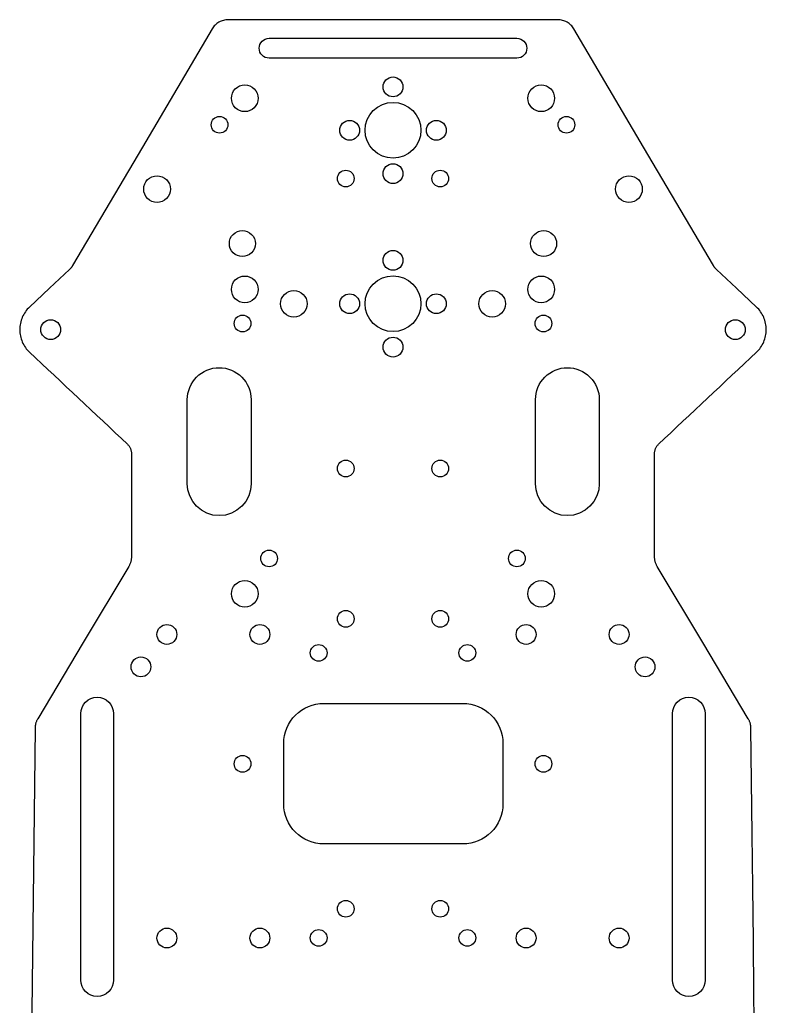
# Model space of a CAD drawing. Header units: millimetres. Extents: x -60 to 60, y -135 to 135.
# Drawn here: x -60.3 to 60.3, y -24.3 to 135 of the extents above; entities that cross this region are included whole.
import ezdxf

# ---------------------------------------------------------------- set-up
doc = ezdxf.new("R2010")
doc.units = ezdxf.units.MM

msp = doc.modelspace()

# ---------------------------------------------------------------- linework, layer by layer
at = {"layer": 'HOLES'}
for points in [[(-20, 128.7689), (-20.3117, 128.8015), (-20.6111, 128.8941), (-20.8881, 129.0408), (-21.1318, 129.2379), (-21.3304, 129.4804), (-21.4774, 129.7572), (-21.5686, 130.0571), (-21.6, 130.3689), (-21.5686, 130.6807), (-21.4774, 130.9806), (-21.3304, 131.2574), (-21.1318, 131.4998), (-20.8881, 131.697), (-20.6111, 131.8437), (-20.3117, 131.9363), (-20, 131.9689), (0, 131.9689), (20, 131.9689), (20.3117, 131.9363), (20.6111, 131.8437), (20.8881, 131.697), (21.1318, 131.4998), (21.3304, 131.2574), (21.4774, 130.9806), (21.5686, 130.6807), (21.6, 130.3689), (21.5686, 130.0571), (21.4774, 129.7572), (21.3304, 129.4804), (21.1318, 129.2379), (20.8881, 129.0408), (20.6111, 128.8941), (20.3117, 128.8015), (20, 128.7689), (0, 128.7689)], [(-26.0849, 122.2926), (-26.0435, 122.712), (-25.9213, 123.1153), (-25.7224, 123.4869), (-25.4552, 123.8129), (-25.1286, 124.0791), (-24.7574, 124.2789), (-24.3545, 124.4022), (-23.9349, 124.4426), (-23.5154, 124.4022), (-23.1125, 124.2789), (-22.7413, 124.0791), (-22.4147, 123.8129), (-22.1475, 123.4869), (-21.9486, 123.1153), (-21.8264, 122.712), (-21.7849, 122.2926), (-21.8264, 121.8732), (-21.9486, 121.4699), (-22.1475, 121.0983), (-22.4147, 120.7723), (-22.7413, 120.5061), (-23.1125, 120.3063), (-23.5154, 120.183), (-23.9349, 120.1426), (-24.3545, 120.183), (-24.7574, 120.3063), (-25.1286, 120.5061), (-25.4552, 120.7723), (-25.7224, 121.0983), (-25.9213, 121.4699), (-26.0435, 121.8732)], [(-1.6, 124.1257), (-1.5691, 124.4378), (-1.4782, 124.738), (-1.3302, 125.0145), (-1.1314, 125.2571), (-0.8883, 125.4552), (-0.6121, 125.6039), (-0.3122, 125.6957), (0, 125.7257), (0.3122, 125.6957), (0.6121, 125.6039), (0.8883, 125.4552), (1.1314, 125.2571), (1.3302, 125.0145), (1.4782, 124.738), (1.5691, 124.4378), (1.6, 124.1257), (1.5691, 123.8136), (1.4782, 123.5135), (1.3302, 123.2369), (1.1314, 122.9944), (0.8883, 122.7962), (0.6121, 122.6476), (0.3122, 122.5558), (0, 122.5257), (-0.3122, 122.5558), (-0.6121, 122.6476), (-0.8883, 122.7962), (-1.1314, 122.9944), (-1.3302, 123.2369), (-1.4782, 123.5135), (-1.5691, 123.8136)], [(21.7849, 122.2926), (21.8264, 122.712), (21.9486, 123.1153), (22.1475, 123.4869), (22.4147, 123.8129), (22.7413, 124.0791), (23.1125, 124.2789), (23.5154, 124.4022), (23.9349, 124.4426), (24.3545, 124.4022), (24.7574, 124.2789), (25.1286, 124.0791), (25.4552, 123.8129), (25.7224, 123.4869), (25.9213, 123.1153), (26.0435, 122.712), (26.0849, 122.2926), (26.0435, 121.8732), (25.9213, 121.4699), (25.7224, 121.0983), (25.4552, 120.7723), (25.1286, 120.5061), (24.7574, 120.3063), (24.3545, 120.183), (23.9349, 120.1426), (23.5154, 120.183), (23.1125, 120.3063), (22.7413, 120.5061), (22.4147, 120.7723), (22.1475, 121.0983), (21.9486, 121.4699), (21.8264, 121.8732)], [(-4.5, 117.1257), (-4.4134, 118.0036), (-4.1574, 118.8476), (-3.7404, 119.625), (-3.1819, 120.3078), (-2.4994, 120.8666), (-1.7219, 121.2832), (-0.8778, 121.5392), (0, 121.6257), (0.8778, 121.5392), (1.7219, 121.2832), (2.4994, 120.8666), (3.1819, 120.3078), (3.7404, 119.625), (4.1574, 118.8476), (4.4134, 118.0036), (4.5, 117.1257), (4.4134, 116.2479), (4.1574, 115.4038), (3.7404, 114.6265), (3.1819, 113.9437), (2.4994, 113.3849), (1.7219, 112.9683), (0.8778, 112.7122), (0, 112.6257), (-0.8778, 112.7122), (-1.7219, 112.9683), (-2.4994, 113.3849), (-3.1819, 113.9437), (-3.7404, 114.6265), (-4.1574, 115.4038), (-4.4134, 116.2479)], [(-29.35, 118.0176), (-29.324, 118.281), (-29.2472, 118.5342), (-29.1224, 118.7675), (-28.9546, 118.9722), (-28.7495, 119.1394), (-28.5164, 119.2648), (-28.2634, 119.3423), (-28, 119.3676), (-27.7366, 119.3423), (-27.4836, 119.2648), (-27.2505, 119.1394), (-27.0454, 118.9722), (-26.8777, 118.7675), (-26.7528, 118.5342), (-26.6761, 118.281), (-26.65, 118.0176), (-26.6761, 117.7543), (-26.7528, 117.501), (-26.8777, 117.2677), (-27.0454, 117.063), (-27.2505, 116.8958), (-27.4836, 116.7704), (-27.7366, 116.693), (-28, 116.6676), (-28.2634, 116.693), (-28.5164, 116.7704), (-28.7495, 116.8958), (-28.9546, 117.063), (-29.1224, 117.2677), (-29.2472, 117.501), (-29.324, 117.7543)], [(-8.6, 117.1257), (-8.5691, 117.4378), (-8.4782, 117.738), (-8.3302, 118.0145), (-8.1314, 118.2571), (-7.8883, 118.4552), (-7.6121, 118.6039), (-7.3122, 118.6957), (-7, 118.7257), (-6.6878, 118.6957), (-6.3879, 118.6039), (-6.1117, 118.4552), (-5.8686, 118.2571), (-5.6698, 118.0145), (-5.5218, 117.738), (-5.4309, 117.4378), (-5.4, 117.1257), (-5.4309, 116.8136), (-5.5218, 116.5135), (-5.6698, 116.2369), (-5.8686, 115.9944), (-6.1117, 115.7962), (-6.3879, 115.6476), (-6.6878, 115.5558), (-7, 115.5257), (-7.3122, 115.5558), (-7.6121, 115.6476), (-7.8883, 115.7962), (-8.1314, 115.9944), (-8.3302, 116.2369), (-8.4782, 116.5135), (-8.5691, 116.8136)], [(5.4, 117.1257), (5.4309, 117.4378), (5.5218, 117.738), (5.6698, 118.0145), (5.8686, 118.2571), (6.1117, 118.4552), (6.3879, 118.6039), (6.6878, 118.6957), (7, 118.7257), (7.3122, 118.6957), (7.6121, 118.6039), (7.8883, 118.4552), (8.1314, 118.2571), (8.3302, 118.0145), (8.4782, 117.738), (8.5691, 117.4378), (8.6, 117.1257), (8.5691, 116.8136), (8.4782, 116.5135), (8.3302, 116.2369), (8.1314, 115.9944), (7.8883, 115.7962), (7.6121, 115.6476), (7.3122, 115.5558), (7, 115.5257), (6.6878, 115.5558), (6.3879, 115.6476), (6.1117, 115.7962), (5.8686, 115.9944), (5.6698, 116.2369), (5.5218, 116.5135), (5.4309, 116.8136)], [(26.65, 118.0176), (26.676, 118.281), (26.7528, 118.5342), (26.8776, 118.7675), (27.0454, 118.9722), (27.2505, 119.1394), (27.4836, 119.2648), (27.7366, 119.3423), (28, 119.3676), (28.2634, 119.3423), (28.5164, 119.2648), (28.7495, 119.1394), (28.9546, 118.9722), (29.1223, 118.7675), (29.2472, 118.5342), (29.3239, 118.281), (29.35, 118.0176), (29.3239, 117.7543), (29.2472, 117.501), (29.1223, 117.2677), (28.9546, 117.063), (28.7495, 116.8958), (28.5164, 116.7704), (28.2634, 116.693), (28, 116.6676), (27.7366, 116.693), (27.4836, 116.7704), (27.2505, 116.8958), (27.0454, 117.063), (26.8776, 117.2677), (26.7528, 117.501), (26.676, 117.7543)], [(-1.6, 110.1257), (-1.5691, 110.4378), (-1.4782, 110.738), (-1.3302, 111.0145), (-1.1314, 111.2571), (-0.8883, 111.4552), (-0.6121, 111.6039), (-0.3122, 111.6957), (0, 111.7257), (0.3122, 111.6957), (0.6121, 111.6039), (0.8883, 111.4552), (1.1314, 111.2571), (1.3302, 111.0145), (1.4782, 110.738), (1.5691, 110.4378), (1.6, 110.1257), (1.5691, 109.8136), (1.4782, 109.5135), (1.3302, 109.2369), (1.1314, 108.9944), (0.8883, 108.7962), (0.6121, 108.6476), (0.3122, 108.5558), (0, 108.5257), (-0.3122, 108.5558), (-0.6121, 108.6476), (-0.8883, 108.7962), (-1.1314, 108.9944), (-1.3302, 109.2369), (-1.4782, 109.5135), (-1.5691, 109.8136)], [(-6.28, 109.333), (-6.3061, 109.0697), (-6.3828, 108.8164), (-6.5077, 108.5831), (-6.6754, 108.3784), (-6.8805, 108.2112), (-7.1136, 108.0858), (-7.3666, 108.0084), (-7.63, 107.983), (-7.8934, 108.0084), (-8.1464, 108.0858), (-8.3795, 108.2112), (-8.5846, 108.3784), (-8.7523, 108.5831), (-8.8772, 108.8164), (-8.9539, 109.0697), (-8.98, 109.333), (-8.9539, 109.5963), (-8.8772, 109.8496), (-8.7523, 110.0829), (-8.5846, 110.2876), (-8.3795, 110.4548), (-8.1464, 110.5802), (-7.8934, 110.6576), (-7.63, 110.683), (-7.3666, 110.6576), (-7.1136, 110.5802), (-6.8805, 110.4548), (-6.6754, 110.2876), (-6.5077, 110.0829), (-6.3828, 109.8496), (-6.3061, 109.5963)], [(6.28, 109.333), (6.3061, 109.5963), (6.3828, 109.8496), (6.5077, 110.0829), (6.6754, 110.2876), (6.8805, 110.4548), (7.1136, 110.5802), (7.3666, 110.6576), (7.63, 110.683), (7.8934, 110.6576), (8.1464, 110.5802), (8.3795, 110.4548), (8.5846, 110.2876), (8.7523, 110.0829), (8.8772, 109.8496), (8.9539, 109.5963), (8.98, 109.333), (8.9539, 109.0697), (8.8772, 108.8164), (8.7523, 108.5831), (8.5846, 108.3784), (8.3795, 108.2112), (8.1464, 108.0858), (7.8934, 108.0084), (7.63, 107.983), (7.3666, 108.0084), (7.1136, 108.0858), (6.8805, 108.2112), (6.6754, 108.3784), (6.5077, 108.5831), (6.3828, 108.8164), (6.3061, 109.0697)], [(-35.9416, 107.636), (-35.9831, 107.2166), (-36.1052, 106.8133), (-36.3041, 106.4417), (-36.5713, 106.1157), (-36.8979, 105.8495), (-37.2691, 105.6497), (-37.672, 105.5264), (-38.0916, 105.486), (-38.5111, 105.5264), (-38.914, 105.6497), (-39.2852, 105.8495), (-39.6118, 106.1157), (-39.879, 106.4417), (-40.0779, 106.8133), (-40.2001, 107.2166), (-40.2416, 107.636), (-40.2001, 108.0554), (-40.0779, 108.4587), (-39.879, 108.8303), (-39.6118, 109.1563), (-39.2852, 109.4225), (-38.914, 109.6223), (-38.5111, 109.7456), (-38.0916, 109.786), (-37.672, 109.7456), (-37.2691, 109.6223), (-36.8979, 109.4225), (-36.5713, 109.1563), (-36.3041, 108.8303), (-36.1052, 108.4587), (-35.9831, 108.0554)], [(35.9416, 107.636), (35.9831, 108.0554), (36.1052, 108.4587), (36.3041, 108.8303), (36.5713, 109.1563), (36.8979, 109.4225), (37.2691, 109.6223), (37.672, 109.7456), (38.0916, 109.786), (38.5111, 109.7456), (38.914, 109.6223), (39.2852, 109.4225), (39.6118, 109.1563), (39.879, 108.8303), (40.0779, 108.4587), (40.2001, 108.0554), (40.2416, 107.636), (40.2001, 107.2166), (40.0779, 106.8133), (39.879, 106.4417), (39.6118, 106.1157), (39.2852, 105.8495), (38.914, 105.6497), (38.5111, 105.5264), (38.0916, 105.486), (37.672, 105.5264), (37.2691, 105.6497), (36.8979, 105.8495), (36.5713, 106.1157), (36.3041, 106.4417), (36.1052, 106.8133), (35.9831, 107.2166)], [(-24.3209, 96.7432), (-24.7306, 96.7837), (-25.1246, 96.903), (-25.4875, 97.0973), (-25.8059, 97.3582), (-26.0659, 97.6773), (-26.261, 98.0398), (-26.3815, 98.4334), (-26.4209, 98.8432), (-26.3815, 99.2529), (-26.261, 99.6465), (-26.0659, 100.009), (-25.8059, 100.3281), (-25.4875, 100.589), (-25.1246, 100.7833), (-24.7306, 100.9026), (-24.3209, 100.9432), (-23.9113, 100.9026), (-23.5173, 100.7833), (-23.1544, 100.589), (-22.836, 100.3281), (-22.576, 100.009), (-22.3809, 99.6465), (-22.2604, 99.2529), (-22.2209, 98.8432), (-22.2604, 98.4334), (-22.3809, 98.0398), (-22.576, 97.6773), (-22.836, 97.3582), (-23.1544, 97.0973), (-23.5173, 96.903), (-23.9113, 96.7837)], [(24.3191, 96.7432), (23.9094, 96.7837), (23.5154, 96.903), (23.1525, 97.0973), (22.8341, 97.3582), (22.5741, 97.6773), (22.379, 98.0398), (22.2585, 98.4334), (22.2191, 98.8432), (22.2585, 99.2529), (22.379, 99.6465), (22.5741, 100.009), (22.8341, 100.3281), (23.1525, 100.589), (23.5154, 100.7833), (23.9094, 100.9026), (24.3191, 100.9432), (24.7287, 100.9026), (25.1227, 100.7833), (25.4856, 100.589), (25.804, 100.3281), (26.064, 100.009), (26.2591, 99.6465), (26.3796, 99.2529), (26.4191, 98.8432), (26.3796, 98.4334), (26.2591, 98.0398), (26.064, 97.6773), (25.804, 97.3582), (25.4856, 97.0973), (25.1227, 96.903), (24.7287, 96.7837)], [(-1.6, 96.1257), (-1.5691, 96.4378), (-1.4782, 96.738), (-1.3302, 97.0145), (-1.1314, 97.2571), (-0.8883, 97.4552), (-0.6121, 97.6039), (-0.3122, 97.6957), (0, 97.7257), (0.3122, 97.6957), (0.6121, 97.6039), (0.8883, 97.4552), (1.1314, 97.2571), (1.3302, 97.0145), (1.4782, 96.738), (1.5691, 96.4378), (1.6, 96.1257), (1.5691, 95.8136), (1.4782, 95.5135), (1.3302, 95.2369), (1.1314, 94.9944), (0.8883, 94.7962), (0.6121, 94.6476), (0.3122, 94.5558), (0, 94.5257), (-0.3122, 94.5558), (-0.6121, 94.6476), (-0.8883, 94.7962), (-1.1314, 94.9944), (-1.3302, 95.2369), (-1.4782, 95.5135), (-1.5691, 95.8136)], [(-26.085, 91.4458), (-26.0435, 91.8652), (-25.9213, 92.2685), (-25.7224, 92.6401), (-25.4553, 92.9661), (-25.1286, 93.2323), (-24.7574, 93.4321), (-24.3545, 93.5554), (-23.935, 93.5958), (-23.5154, 93.5554), (-23.1125, 93.4321), (-22.7414, 93.2323), (-22.4147, 92.9661), (-22.1475, 92.6401), (-21.9486, 92.2685), (-21.8265, 91.8652), (-21.785, 91.4458), (-21.8265, 91.0264), (-21.9486, 90.6231), (-22.1475, 90.2515), (-22.4147, 89.9255), (-22.7414, 89.6593), (-23.1125, 89.4595), (-23.5154, 89.3362), (-23.935, 89.2958), (-24.3545, 89.3362), (-24.7574, 89.4595), (-25.1286, 89.6593), (-25.4553, 89.9255), (-25.7224, 90.2515), (-25.9213, 90.6231), (-26.0435, 91.0264)], [(-4.5, 89.1257), (-4.4134, 90.0036), (-4.1574, 90.8476), (-3.7404, 91.625), (-3.1819, 92.3078), (-2.4994, 92.8666), (-1.7219, 93.2832), (-0.8778, 93.5392), (0, 93.6257), (0.8778, 93.5392), (1.7219, 93.2832), (2.4994, 92.8666), (3.1819, 92.3078), (3.7404, 91.625), (4.1574, 90.8476), (4.4134, 90.0036), (4.5, 89.1257), (4.4134, 88.2479), (4.1574, 87.4038), (3.7404, 86.6265), (3.1819, 85.9437), (2.4994, 85.3849), (1.7219, 84.9683), (0.8778, 84.7122), (0, 84.6257), (-0.8778, 84.7122), (-1.7219, 84.9683), (-2.4994, 85.3849), (-3.1819, 85.9437), (-3.7404, 86.6265), (-4.1574, 87.4038), (-4.4134, 88.2479)], [(21.7849, 91.4458), (21.8264, 91.8652), (21.9486, 92.2685), (22.1475, 92.6401), (22.4146, 92.9661), (22.7413, 93.2323), (23.1125, 93.4321), (23.5154, 93.5554), (23.9349, 93.5958), (24.3545, 93.5554), (24.7574, 93.4321), (25.1285, 93.2323), (25.4552, 92.9661), (25.7224, 92.6401), (25.9213, 92.2685), (26.0434, 91.8652), (26.0849, 91.4458), (26.0434, 91.0264), (25.9213, 90.6231), (25.7224, 90.2515), (25.4552, 89.9255), (25.1285, 89.6593), (24.7574, 89.4595), (24.3545, 89.3362), (23.9349, 89.2958), (23.5154, 89.3362), (23.1125, 89.4595), (22.7413, 89.6593), (22.4146, 89.9255), (22.1475, 90.2515), (21.9486, 90.6231), (21.8264, 91.0264)], [(-18.15, 89.1256), (-18.1085, 89.545), (-17.9863, 89.9483), (-17.7874, 90.3199), (-17.5203, 90.6458), (-17.1936, 90.9121), (-16.8224, 91.1118), (-16.4195, 91.2352), (-16, 91.2756), (-15.5805, 91.2352), (-15.1776, 91.1118), (-14.8064, 90.9121), (-14.4797, 90.6458), (-14.2126, 90.3199), (-14.0137, 89.9483), (-13.8915, 89.545), (-13.85, 89.1256), (-13.8915, 88.7062), (-14.0137, 88.3028), (-14.2126, 87.9312), (-14.4797, 87.6053), (-14.8064, 87.339), (-15.1776, 87.1393), (-15.5805, 87.0159), (-16, 86.9756), (-16.4195, 87.0159), (-16.8224, 87.1393), (-17.1936, 87.339), (-17.5203, 87.6053), (-17.7874, 87.9312), (-17.9863, 88.3028), (-18.1085, 88.7062)], [(13.85, 89.1256), (13.8915, 89.545), (14.0137, 89.9483), (14.2126, 90.3199), (14.4797, 90.6458), (14.8064, 90.9121), (15.1776, 91.1118), (15.5805, 91.2352), (16, 91.2756), (16.4195, 91.2352), (16.8224, 91.1118), (17.1936, 90.9121), (17.5203, 90.6458), (17.7874, 90.3199), (17.9863, 89.9483), (18.1085, 89.545), (18.15, 89.1256), (18.1085, 88.7062), (17.9863, 88.3028), (17.7874, 87.9312), (17.5203, 87.6053), (17.1936, 87.339), (16.8224, 87.1393), (16.4195, 87.0159), (16, 86.9756), (15.5805, 87.0159), (15.1776, 87.1393), (14.8064, 87.339), (14.4797, 87.6053), (14.2126, 87.9312), (14.0137, 88.3028), (13.8915, 88.7062)], [(-8.6, 89.1257), (-8.5691, 89.4378), (-8.4782, 89.738), (-8.3302, 90.0145), (-8.1314, 90.2571), (-7.8883, 90.4552), (-7.6121, 90.6039), (-7.3122, 90.6957), (-7, 90.7257), (-6.6878, 90.6957), (-6.3879, 90.6039), (-6.1117, 90.4552), (-5.8686, 90.2571), (-5.6698, 90.0145), (-5.5218, 89.738), (-5.4309, 89.4378), (-5.4, 89.1257), (-5.4309, 88.8136), (-5.5218, 88.5135), (-5.6698, 88.2369), (-5.8686, 87.9944), (-6.1117, 87.7962), (-6.3879, 87.6476), (-6.6878, 87.5558), (-7, 87.5257), (-7.3122, 87.5558), (-7.6121, 87.6476), (-7.8883, 87.7962), (-8.1314, 87.9944), (-8.3302, 88.2369), (-8.4782, 88.5135), (-8.5691, 88.8136)], [(5.4, 89.1257), (5.4309, 89.4378), (5.5218, 89.738), (5.6698, 90.0145), (5.8686, 90.2571), (6.1117, 90.4552), (6.3879, 90.6039), (6.6878, 90.6957), (7, 90.7257), (7.3122, 90.6957), (7.6121, 90.6039), (7.8883, 90.4552), (8.1314, 90.2571), (8.3302, 90.0145), (8.4782, 89.738), (8.5691, 89.4378), (8.6, 89.1257), (8.5691, 88.8136), (8.4782, 88.5135), (8.3302, 88.2369), (8.1314, 87.9944), (7.8883, 87.7962), (7.6121, 87.6476), (7.3122, 87.5558), (7, 87.5257), (6.6878, 87.5558), (6.3879, 87.6476), (6.1117, 87.7962), (5.8686, 87.9944), (5.6698, 88.2369), (5.5218, 88.5135), (5.4309, 88.8136)], [(-56.8597, 84.9505), (-56.8289, 85.2626), (-56.7379, 85.5628), (-56.5899, 85.8393), (-56.3911, 86.0819), (-56.148, 86.28), (-55.8718, 86.4287), (-55.5719, 86.5204), (-55.2597, 86.5505), (-54.9475, 86.5204), (-54.6477, 86.4287), (-54.3715, 86.28), (-54.1284, 86.0819), (-53.9296, 85.8393), (-53.7815, 85.5628), (-53.6906, 85.2626), (-53.6597, 84.9505), (-53.6906, 84.6384), (-53.7815, 84.3382), (-53.9296, 84.0617), (-54.1284, 83.8191), (-54.3715, 83.621), (-54.6477, 83.4723), (-54.9475, 83.3805), (-55.2597, 83.3505), (-55.5719, 83.3805), (-55.8718, 83.4723), (-56.148, 83.621), (-56.3911, 83.8191), (-56.5899, 84.0617), (-56.7379, 84.3382), (-56.8289, 84.6384)], [(-25.64, 85.933), (-25.6139, 86.1963), (-25.5372, 86.4496), (-25.4123, 86.6829), (-25.2446, 86.8876), (-25.0395, 87.0548), (-24.8064, 87.1802), (-24.5534, 87.2576), (-24.29, 87.283), (-24.0266, 87.2576), (-23.7736, 87.1802), (-23.5405, 87.0548), (-23.3354, 86.8876), (-23.1677, 86.6829), (-23.0428, 86.4496), (-22.9661, 86.1963), (-22.94, 85.933), (-22.9661, 85.6697), (-23.0428, 85.4164), (-23.1677, 85.1831), (-23.3354, 84.9784), (-23.5405, 84.8112), (-23.7736, 84.6858), (-24.0266, 84.6084), (-24.29, 84.583), (-24.5534, 84.6084), (-24.8064, 84.6858), (-25.0395, 84.8112), (-25.2446, 84.9784), (-25.4123, 85.1831), (-25.5372, 85.4164), (-25.6139, 85.6697)], [(25.64, 85.933), (25.6139, 85.6697), (25.5372, 85.4164), (25.4123, 85.1831), (25.2446, 84.9784), (25.0395, 84.8112), (24.8064, 84.6858), (24.5534, 84.6084), (24.29, 84.583), (24.0266, 84.6084), (23.7736, 84.6858), (23.5405, 84.8112), (23.3354, 84.9784), (23.1677, 85.1831), (23.0428, 85.4164), (22.9661, 85.6697), (22.94, 85.933), (22.9661, 86.1963), (23.0428, 86.4496), (23.1677, 86.6829), (23.3354, 86.8876), (23.5405, 87.0548), (23.7736, 87.1802), (24.0266, 87.2576), (24.29, 87.283), (24.5534, 87.2576), (24.8064, 87.1802), (25.0395, 87.0548), (25.2446, 86.8876), (25.4123, 86.6829), (25.5372, 86.4496), (25.6139, 86.1963)], [(53.6597, 84.9505), (53.6906, 85.2626), (53.7815, 85.5628), (53.9296, 85.8393), (54.1284, 86.0819), (54.3715, 86.28), (54.6477, 86.4287), (54.9475, 86.5204), (55.2597, 86.5505), (55.5719, 86.5204), (55.8718, 86.4287), (56.148, 86.28), (56.3911, 86.0819), (56.5899, 85.8393), (56.7379, 85.5628), (56.8289, 85.2626), (56.8597, 84.9505), (56.8289, 84.6384), (56.7379, 84.3382), (56.5899, 84.0617), (56.3911, 83.8191), (56.148, 83.621), (55.8718, 83.4723), (55.5719, 83.3805), (55.2597, 83.3505), (54.9475, 83.3805), (54.6477, 83.4723), (54.3715, 83.621), (54.1284, 83.8191), (53.9296, 84.0617), (53.7815, 84.3382), (53.6906, 84.6384)], [(-1.6, 82.1257), (-1.5691, 82.4378), (-1.4782, 82.738), (-1.3302, 83.0145), (-1.1314, 83.2571), (-0.8883, 83.4552), (-0.6121, 83.6039), (-0.3122, 83.6957), (0, 83.7257), (0.3122, 83.6957), (0.6121, 83.6039), (0.8883, 83.4552), (1.1314, 83.2571), (1.3302, 83.0145), (1.4782, 82.738), (1.5691, 82.4378), (1.6, 82.1257), (1.5691, 81.8136), (1.4782, 81.5135), (1.3302, 81.2369), (1.1314, 80.9944), (0.8883, 80.7962), (0.6121, 80.6476), (0.3122, 80.5558), (0, 80.5257), (-0.3122, 80.5558), (-0.6121, 80.6476), (-0.8883, 80.7962), (-1.1314, 80.9944), (-1.3302, 81.2369), (-1.4782, 81.5135), (-1.5691, 81.8136)], [(-22.9076, 60.0762), (-23.0068, 59.0717), (-23.2997, 58.1057), (-23.7769, 57.2161), (-24.416, 56.4347), (-25.1971, 55.7953), (-26.0869, 55.3185), (-27.0529, 55.0255), (-28.0574, 54.9265), (-29.062, 55.0255), (-30.028, 55.3185), (-30.9178, 55.7953), (-31.6988, 56.4347), (-32.3379, 57.2161), (-32.8151, 58.1057), (-33.108, 59.0717), (-33.2072, 60.0762), (-33.2072, 66.8646), (-33.2072, 73.6529), (-33.1821, 74.1576), (-33.108, 74.6575), (-32.9855, 75.1477), (-32.8151, 75.6235), (-32.5981, 76.0798), (-32.3381, 76.5131), (-32.0377, 76.9194), (-31.6989, 77.2943), (-31.324, 77.6332), (-30.9176, 77.9336), (-30.4843, 78.1936), (-30.028, 78.4106), (-29.5523, 78.581), (-29.062, 78.7035), (-28.5621, 78.7776), (-28.0574, 78.8027), (-27.5527, 78.7776), (-27.0529, 78.7035), (-26.5626, 78.581), (-26.0869, 78.4106), (-25.6305, 78.1936), (-25.1972, 77.9336), (-24.7909, 77.6332), (-24.416, 77.2943), (-24.0772, 76.9194), (-23.7768, 76.5131), (-23.5167, 76.0798), (-23.2997, 75.6235), (-23.1293, 75.1477), (-23.0068, 74.6575), (-22.9327, 74.1576), (-22.9076, 73.6529), (-22.9076, 66.8646)], [(33.3082, 60.0762), (33.2091, 59.0717), (32.9161, 58.1057), (32.4389, 57.2161), (31.7998, 56.4347), (31.0188, 55.7953), (30.129, 55.3185), (29.163, 55.0255), (28.1584, 54.9265), (27.1539, 55.0255), (26.1879, 55.3185), (25.2981, 55.7953), (24.5171, 56.4347), (23.878, 57.2161), (23.4008, 58.1057), (23.1078, 59.0717), (23.0087, 60.0762), (23.0087, 66.8646), (23.0087, 73.6529), (23.0337, 74.1576), (23.1079, 74.6575), (23.2303, 75.1477), (23.4007, 75.6235), (23.6177, 76.0798), (23.8778, 76.5131), (24.1782, 76.9194), (24.517, 77.2943), (24.8919, 77.6332), (25.2983, 77.9336), (25.7315, 78.1936), (26.1879, 78.4106), (26.6636, 78.581), (27.1539, 78.7035), (27.6537, 78.7776), (28.1584, 78.8027), (28.6631, 78.7776), (29.163, 78.7035), (29.6533, 78.581), (30.129, 78.4106), (30.5854, 78.1936), (31.0186, 77.9336), (31.425, 77.6332), (31.7999, 77.2943), (32.1387, 76.9194), (32.4391, 76.5131), (32.6992, 76.0798), (32.9162, 75.6235), (33.0866, 75.1477), (33.209, 74.6575), (33.2832, 74.1576), (33.3082, 73.6529), (33.3082, 66.8646)], [(-6.28, 62.533), (-6.3061, 62.2697), (-6.3828, 62.0164), (-6.5077, 61.7831), (-6.6754, 61.5784), (-6.8805, 61.4112), (-7.1136, 61.2858), (-7.3666, 61.2084), (-7.63, 61.183), (-7.8934, 61.2084), (-8.1464, 61.2858), (-8.3795, 61.4112), (-8.5846, 61.5784), (-8.7523, 61.7831), (-8.8772, 62.0164), (-8.9539, 62.2697), (-8.98, 62.533), (-8.9539, 62.7963), (-8.8772, 63.0496), (-8.7523, 63.2829), (-8.5846, 63.4876), (-8.3795, 63.6548), (-8.1464, 63.7802), (-7.8934, 63.8576), (-7.63, 63.883), (-7.3666, 63.8576), (-7.1136, 63.7802), (-6.8805, 63.6548), (-6.6754, 63.4876), (-6.5077, 63.2829), (-6.3828, 63.0496), (-6.3061, 62.7963)], [(6.28, 62.533), (6.3061, 62.7963), (6.3828, 63.0496), (6.5077, 63.2829), (6.6754, 63.4876), (6.8805, 63.6548), (7.1136, 63.7802), (7.3666, 63.8576), (7.63, 63.883), (7.8934, 63.8576), (8.1464, 63.7802), (8.3795, 63.6548), (8.5846, 63.4876), (8.7523, 63.2829), (8.8772, 63.0496), (8.9539, 62.7963), (8.98, 62.533), (8.9539, 62.2697), (8.8772, 62.0164), (8.7523, 61.7831), (8.5846, 61.5784), (8.3795, 61.4112), (8.1464, 61.2858), (7.8934, 61.2084), (7.63, 61.183), (7.3666, 61.2084), (7.1136, 61.2858), (6.8805, 61.4112), (6.6754, 61.5784), (6.5077, 61.7831), (6.3828, 62.0164), (6.3061, 62.2697)], [(-21.35, 48.0176), (-21.3239, 48.281), (-21.2472, 48.5342), (-21.1223, 48.7675), (-20.9546, 48.9722), (-20.7495, 49.1394), (-20.5164, 49.2648), (-20.2634, 49.3423), (-20, 49.3676), (-19.7366, 49.3423), (-19.4836, 49.2648), (-19.2505, 49.1394), (-19.0454, 48.9722), (-18.8777, 48.7675), (-18.7528, 48.5342), (-18.6761, 48.281), (-18.65, 48.0176), (-18.6761, 47.7543), (-18.7528, 47.501), (-18.8777, 47.2677), (-19.0454, 47.063), (-19.2505, 46.8958), (-19.4836, 46.7704), (-19.7366, 46.693), (-20, 46.6676), (-20.2634, 46.693), (-20.5164, 46.7704), (-20.7495, 46.8958), (-20.9546, 47.063), (-21.1223, 47.2677), (-21.2472, 47.501), (-21.3239, 47.7543)], [(18.65, 48.0176), (18.6761, 48.281), (18.7528, 48.5342), (18.8777, 48.7675), (19.0454, 48.9722), (19.2505, 49.1394), (19.4836, 49.2648), (19.7366, 49.3423), (20, 49.3676), (20.2634, 49.3423), (20.5164, 49.2648), (20.7495, 49.1394), (20.9546, 48.9722), (21.1223, 48.7675), (21.2472, 48.5342), (21.3239, 48.281), (21.35, 48.0176), (21.3239, 47.7543), (21.2472, 47.501), (21.1223, 47.2677), (20.9546, 47.063), (20.7495, 46.8958), (20.5164, 46.7704), (20.2634, 46.693), (20, 46.6676), (19.7366, 46.693), (19.4836, 46.7704), (19.2505, 46.8958), (19.0454, 47.063), (18.8777, 47.2677), (18.7528, 47.501), (18.6761, 47.7543)], [(-26.0849, 42.3159), (-26.0435, 42.7353), (-25.9213, 43.1387), (-25.7224, 43.5102), (-25.4552, 43.8362), (-25.1286, 44.1024), (-24.7574, 44.3022), (-24.3545, 44.4255), (-23.9349, 44.4659), (-23.5154, 44.4255), (-23.1125, 44.3022), (-22.7413, 44.1024), (-22.4147, 43.8362), (-22.1475, 43.5102), (-21.9486, 43.1387), (-21.8264, 42.7353), (-21.7849, 42.3159), (-21.8264, 41.8965), (-21.9486, 41.4932), (-22.1475, 41.1216), (-22.4147, 40.7957), (-22.7413, 40.5294), (-23.1125, 40.3296), (-23.5154, 40.2063), (-23.9349, 40.1659), (-24.3545, 40.2063), (-24.7574, 40.3296), (-25.1286, 40.5294), (-25.4552, 40.7957), (-25.7224, 41.1216), (-25.9213, 41.4932), (-26.0435, 41.8965)], [(21.7849, 42.3159), (21.8264, 42.7353), (21.9486, 43.1387), (22.1475, 43.5102), (22.4147, 43.8362), (22.7413, 44.1024), (23.1125, 44.3022), (23.5154, 44.4255), (23.9349, 44.4659), (24.3545, 44.4255), (24.7574, 44.3022), (25.1286, 44.1024), (25.4552, 43.8362), (25.7224, 43.5102), (25.9213, 43.1387), (26.0435, 42.7353), (26.0849, 42.3159), (26.0435, 41.8965), (25.9213, 41.4932), (25.7224, 41.1216), (25.4552, 40.7957), (25.1286, 40.5294), (24.7574, 40.3296), (24.3545, 40.2063), (23.9349, 40.1659), (23.5154, 40.2063), (23.1125, 40.3296), (22.7413, 40.5294), (22.4147, 40.7957), (22.1475, 41.1216), (21.9486, 41.4932), (21.8264, 41.8965)], [(-6.28, 38.2684), (-6.3061, 38.0051), (-6.3828, 37.7518), (-6.5077, 37.5185), (-6.6754, 37.3138), (-6.8805, 37.1466), (-7.1136, 37.0212), (-7.3666, 36.9438), (-7.63, 36.9184), (-7.8934, 36.9438), (-8.1464, 37.0212), (-8.3795, 37.1466), (-8.5846, 37.3138), (-8.7523, 37.5185), (-8.8772, 37.7518), (-8.9539, 38.0051), (-8.98, 38.2684), (-8.9539, 38.5318), (-8.8772, 38.785), (-8.7523, 39.0183), (-8.5846, 39.223), (-8.3795, 39.3902), (-8.1464, 39.5156), (-7.8934, 39.5931), (-7.63, 39.6184), (-7.3666, 39.5931), (-7.1136, 39.5156), (-6.8805, 39.3902), (-6.6754, 39.223), (-6.5077, 39.0183), (-6.3828, 38.785), (-6.3061, 38.5318)], [(6.28, 38.2684), (6.3061, 38.5318), (6.3828, 38.785), (6.5077, 39.0183), (6.6754, 39.223), (6.8805, 39.3902), (7.1136, 39.5156), (7.3666, 39.5931), (7.63, 39.6184), (7.8934, 39.5931), (8.1464, 39.5156), (8.3795, 39.3902), (8.5846, 39.223), (8.7523, 39.0183), (8.8772, 38.785), (8.9539, 38.5318), (8.98, 38.2684), (8.9539, 38.0051), (8.8772, 37.7518), (8.7523, 37.5185), (8.5846, 37.3138), (8.3795, 37.1466), (8.1464, 37.0212), (7.8934, 36.9438), (7.63, 36.9184), (7.3666, 36.9438), (7.1136, 37.0212), (6.8805, 37.1466), (6.6754, 37.3138), (6.5077, 37.5185), (6.3828, 37.7518), (6.3061, 38.0051)], [(-38.1075, 35.7484), (-38.0766, 36.0605), (-37.9857, 36.3607), (-37.8376, 36.6372), (-37.6388, 36.8798), (-37.3957, 37.0779), (-37.1195, 37.2266), (-36.8197, 37.3184), (-36.5075, 37.3484), (-36.1953, 37.3184), (-35.8954, 37.2266), (-35.6192, 37.0779), (-35.3761, 36.8798), (-35.1773, 36.6372), (-35.0293, 36.3607), (-34.9383, 36.0605), (-34.9075, 35.7484), (-34.9383, 35.4363), (-35.0293, 35.1362), (-35.1773, 34.8596), (-35.3761, 34.6171), (-35.6192, 34.4189), (-35.8954, 34.2703), (-36.1953, 34.1785), (-36.5075, 34.1484), (-36.8197, 34.1785), (-37.1195, 34.2703), (-37.3957, 34.4189), (-37.6388, 34.6171), (-37.8376, 34.8596), (-37.9857, 35.1362), (-38.0766, 35.4363)], [(-23.0925, 35.7484), (-23.0617, 36.0605), (-22.9707, 36.3607), (-22.8227, 36.6372), (-22.6239, 36.8798), (-22.3808, 37.0779), (-22.1046, 37.2266), (-21.8047, 37.3184), (-21.4925, 37.3484), (-21.1803, 37.3184), (-20.8805, 37.2266), (-20.6043, 37.0779), (-20.3612, 36.8798), (-20.1624, 36.6372), (-20.0143, 36.3607), (-19.9234, 36.0605), (-19.8925, 35.7484), (-19.9234, 35.4363), (-20.0143, 35.1362), (-20.1624, 34.8596), (-20.3612, 34.6171), (-20.6043, 34.4189), (-20.8805, 34.2703), (-21.1803, 34.1785), (-21.4925, 34.1484), (-21.8047, 34.1785), (-22.1046, 34.2703), (-22.3808, 34.4189), (-22.6239, 34.6171), (-22.8227, 34.8596), (-22.9707, 35.1362), (-23.0617, 35.4363)], [(19.8925, 35.7484), (19.9234, 36.0605), (20.0143, 36.3607), (20.1624, 36.6372), (20.3612, 36.8798), (20.6043, 37.0779), (20.8805, 37.2266), (21.1803, 37.3184), (21.4925, 37.3484), (21.8047, 37.3184), (22.1046, 37.2266), (22.3808, 37.0779), (22.6239, 36.8798), (22.8227, 36.6372), (22.9707, 36.3607), (23.0617, 36.0605), (23.0925, 35.7484), (23.0617, 35.4363), (22.9707, 35.1362), (22.8227, 34.8596), (22.6239, 34.6171), (22.3808, 34.4189), (22.1046, 34.2703), (21.8047, 34.1785), (21.4925, 34.1484), (21.1803, 34.1785), (20.8805, 34.2703), (20.6043, 34.4189), (20.3612, 34.6171), (20.1624, 34.8596), (20.0143, 35.1362), (19.9234, 35.4363)], [(34.9075, 35.7484), (34.9383, 36.0605), (35.0293, 36.3607), (35.1773, 36.6372), (35.3761, 36.8798), (35.6192, 37.0779), (35.8954, 37.2266), (36.1953, 37.3184), (36.5075, 37.3484), (36.8197, 37.3184), (37.1195, 37.2266), (37.3957, 37.0779), (37.6388, 36.8798), (37.8376, 36.6372), (37.9857, 36.3607), (38.0766, 36.0605), (38.1075, 35.7484), (38.0766, 35.4363), (37.9857, 35.1362), (37.8376, 34.8596), (37.6388, 34.6171), (37.3957, 34.4189), (37.1195, 34.2703), (36.8197, 34.1785), (36.5075, 34.1484), (36.1953, 34.1785), (35.8954, 34.2703), (35.6192, 34.4189), (35.3761, 34.6171), (35.1773, 34.8596), (35.0293, 35.1362), (34.9383, 35.4363)], [(-13.35, 32.7661), (-13.3239, 33.0295), (-13.2472, 33.2828), (-13.1223, 33.5161), (-12.9546, 33.7207), (-12.7495, 33.8879), (-12.5164, 34.0133), (-12.2634, 34.0908), (-12, 34.1161), (-11.7366, 34.0908), (-11.4836, 34.0133), (-11.2505, 33.8879), (-11.0454, 33.7207), (-10.8777, 33.5161), (-10.7528, 33.2828), (-10.6761, 33.0295), (-10.65, 32.7661), (-10.6761, 32.5028), (-10.7528, 32.2495), (-10.8777, 32.0162), (-11.0454, 31.8116), (-11.2505, 31.6444), (-11.4836, 31.519), (-11.7366, 31.4415), (-12, 31.4161), (-12.2634, 31.4415), (-12.5164, 31.519), (-12.7495, 31.6444), (-12.9546, 31.8116), (-13.1223, 32.0162), (-13.2472, 32.2495), (-13.3239, 32.5028)], [(10.65, 32.7661), (10.6761, 33.0295), (10.7528, 33.2828), (10.8777, 33.5161), (11.0454, 33.7207), (11.2505, 33.8879), (11.4836, 34.0133), (11.7366, 34.0908), (12, 34.1161), (12.2634, 34.0908), (12.5164, 34.0133), (12.7495, 33.8879), (12.9546, 33.7207), (13.1223, 33.5161), (13.2472, 33.2828), (13.3239, 33.0295), (13.35, 32.7661), (13.3239, 32.5028), (13.2472, 32.2495), (13.1223, 32.0162), (12.9546, 31.8116), (12.7495, 31.6444), (12.5164, 31.519), (12.2634, 31.4415), (12, 31.4161), (11.7366, 31.4415), (11.4836, 31.519), (11.2505, 31.6444), (11.0454, 31.8116), (10.8777, 32.0162), (10.7528, 32.2495), (10.6761, 32.5028)], [(-39.0955, 30.5205), (-39.1264, 30.2084), (-39.2173, 29.9082), (-39.3653, 29.6317), (-39.5641, 29.3891), (-39.8072, 29.191), (-40.0834, 29.0423), (-40.3833, 28.9506), (-40.6955, 28.9205), (-41.0077, 28.9506), (-41.3076, 29.0423), (-41.5838, 29.191), (-41.8269, 29.3891), (-42.0257, 29.6317), (-42.1737, 29.9082), (-42.2646, 30.2084), (-42.2955, 30.5205), (-42.2646, 30.8326), (-42.1737, 31.1328), (-42.0257, 31.4093), (-41.8269, 31.6519), (-41.5838, 31.85), (-41.3076, 31.9987), (-41.0077, 32.0905), (-40.6955, 32.1205), (-40.3833, 32.0905), (-40.0834, 31.9987), (-39.8072, 31.85), (-39.5641, 31.6519), (-39.3653, 31.4093), (-39.2173, 31.1328), (-39.1264, 30.8326)], [(42.2955, 30.5205), (42.2646, 30.2084), (42.1737, 29.9082), (42.0257, 29.6317), (41.8269, 29.3891), (41.5838, 29.191), (41.3076, 29.0423), (41.0077, 28.9506), (40.6955, 28.9205), (40.3833, 28.9506), (40.0834, 29.0423), (39.8072, 29.191), (39.5641, 29.3891), (39.3653, 29.6317), (39.2173, 29.9082), (39.1264, 30.2084), (39.0955, 30.5205), (39.1264, 30.8326), (39.2173, 31.1328), (39.3653, 31.4093), (39.5641, 31.6519), (39.8072, 31.85), (40.0834, 31.9987), (40.3833, 32.0905), (40.6955, 32.1205), (41.0077, 32.0905), (41.3076, 31.9987), (41.5838, 31.85), (41.8269, 31.6519), (42.0257, 31.4093), (42.1737, 31.1328), (42.2646, 30.8326)], [(-50.4066, -20.0368), (-50.4066, 1.4669), (-50.4066, 22.9705), (-50.3555, 23.4868), (-50.2051, 23.9833), (-49.9602, 24.4407), (-49.6314, 24.842), (-49.2292, 25.1697), (-48.7724, 25.4156), (-48.2763, 25.5675), (-47.7599, 25.6172), (-47.2435, 25.5675), (-46.7475, 25.4156), (-46.2906, 25.1697), (-45.8885, 24.842), (-45.5596, 24.4407), (-45.3148, 23.9833), (-45.1644, 23.4868), (-45.1133, 22.9705), (-45.1133, 1.4669), (-45.1133, -20.0368), (-45.1644, -20.5531), (-45.3148, -21.0496), (-45.5596, -21.507), (-45.8885, -21.9082), (-46.2906, -22.236), (-46.7475, -22.4819), (-47.2435, -22.6337), (-47.7599, -22.6834), (-48.2763, -22.6337), (-48.7724, -22.4819), (-49.2292, -22.236), (-49.6314, -21.9082), (-49.9602, -21.507), (-50.2051, -21.0496), (-50.3555, -20.5531)], [(45.1133, 22.9705), (45.1644, 23.4868), (45.3148, 23.9833), (45.5596, 24.4407), (45.8885, 24.842), (46.2906, 25.1697), (46.7475, 25.4156), (47.2435, 25.5675), (47.7599, 25.6172), (48.2763, 25.5675), (48.7724, 25.4156), (49.2292, 25.1697), (49.6314, 24.842), (49.9602, 24.4407), (50.2051, 23.9833), (50.3555, 23.4868), (50.4066, 22.9705), (50.4066, 1.4669), (50.4066, -20.0368), (50.3555, -20.5531), (50.2051, -21.0496), (49.9602, -21.507), (49.6314, -21.9082), (49.2292, -22.236), (48.7724, -22.4819), (48.2763, -22.6337), (47.7599, -22.6834), (47.2435, -22.6337), (46.7475, -22.4819), (46.2906, -22.236), (45.8885, -21.9082), (45.5596, -21.507), (45.3148, -21.0496), (45.1644, -20.5531), (45.1133, -20.0368), (45.1133, 1.4669)], [(-11.188, 24.6286), (0.0505, 24.6286), (11.289, 24.6286), (11.9215, 24.5972), (12.5479, 24.5043), (13.1623, 24.3508), (13.7585, 24.1373), (14.3304, 23.8653), (14.8734, 23.5394), (15.3827, 23.1629), (15.8525, 22.7383), (16.2771, 22.2685), (16.6536, 21.7593), (16.9795, 21.2163), (17.2514, 20.6443), (17.465, 20.0482), (17.6185, 19.4338), (17.7114, 18.8073), (17.7428, 18.1748), (17.7428, 13.2788), (17.7428, 8.3829), (17.7114, 7.7504), (17.6185, 7.1239), (17.465, 6.5095), (17.2514, 5.9134), (16.9795, 5.3414), (16.6536, 4.7984), (16.2771, 4.2892), (15.8525, 3.8194), (15.3827, 3.3948), (14.8734, 3.0183), (14.3304, 2.6924), (13.7585, 2.4204), (13.1623, 2.2069), (12.5479, 2.0534), (11.9215, 1.9605), (11.289, 1.9291), (0.0505, 1.9291), (-11.188, 1.9291), (-11.8205, 1.9605), (-12.4469, 2.0534), (-13.0613, 2.2069), (-13.6575, 2.4204), (-14.2294, 2.6924), (-14.7724, 3.0183), (-15.2816, 3.3948), (-15.7515, 3.8194), (-16.1761, 4.2892), (-16.5526, 4.7984), (-16.8785, 5.3414), (-17.1504, 5.9134), (-17.364, 6.5095), (-17.5174, 7.1239), (-17.6104, 7.7504), (-17.6418, 8.3829), (-17.6418, 13.2788), (-17.6418, 18.1748), (-17.6104, 18.8073), (-17.5174, 19.4338), (-17.364, 20.0482), (-17.1504, 20.6443), (-16.8785, 21.2163), (-16.5526, 21.7593), (-16.1761, 22.2685), (-15.7515, 22.7383), (-15.2816, 23.1629), (-14.7724, 23.5394), (-14.2294, 23.8653), (-13.6575, 24.1373), (-13.0613, 24.3508), (-12.4469, 24.5043), (-11.8205, 24.5972)], [(-25.64, 14.8684), (-25.6139, 15.1318), (-25.5372, 15.385), (-25.4123, 15.6183), (-25.2446, 15.823), (-25.0395, 15.9902), (-24.8064, 16.1156), (-24.5534, 16.1931), (-24.29, 16.2184), (-24.0266, 16.1931), (-23.7736, 16.1156), (-23.5405, 15.9902), (-23.3354, 15.823), (-23.1677, 15.6183), (-23.0428, 15.385), (-22.9661, 15.1318), (-22.94, 14.8684), (-22.9661, 14.6051), (-23.0428, 14.3518), (-23.1677, 14.1185), (-23.3354, 13.9138), (-23.5405, 13.7466), (-23.7736, 13.6212), (-24.0266, 13.5438), (-24.29, 13.5184), (-24.5534, 13.5438), (-24.8064, 13.6212), (-25.0395, 13.7466), (-25.2446, 13.9138), (-25.4123, 14.1185), (-25.5372, 14.3518), (-25.6139, 14.6051)], [(22.94, 14.8684), (22.9661, 15.1318), (23.0428, 15.385), (23.1677, 15.6183), (23.3354, 15.823), (23.5405, 15.9902), (23.7736, 16.1156), (24.0266, 16.1931), (24.29, 16.2184), (24.5534, 16.1931), (24.8064, 16.1156), (25.0395, 15.9902), (25.2446, 15.823), (25.4123, 15.6183), (25.5372, 15.385), (25.6139, 15.1318), (25.64, 14.8684), (25.6139, 14.6051), (25.5372, 14.3518), (25.4123, 14.1185), (25.2446, 13.9138), (25.0395, 13.7466), (24.8064, 13.6212), (24.5534, 13.5438), (24.29, 13.5184), (24.0266, 13.5438), (23.7736, 13.6212), (23.5405, 13.7466), (23.3354, 13.9138), (23.1677, 14.1185), (23.0428, 14.3518), (22.9661, 14.6051)], [(-6.28, -8.5316), (-6.3061, -8.7949), (-6.3828, -9.0482), (-6.5077, -9.2815), (-6.6754, -9.4862), (-6.8805, -9.6534), (-7.1136, -9.7788), (-7.3666, -9.8562), (-7.63, -9.8816), (-7.8934, -9.8562), (-8.1464, -9.7788), (-8.3795, -9.6534), (-8.5846, -9.4862), (-8.7523, -9.2815), (-8.8772, -9.0482), (-8.9539, -8.7949), (-8.98, -8.5316), (-8.9539, -8.2682), (-8.8772, -8.015), (-8.7523, -7.7817), (-8.5846, -7.577), (-8.3795, -7.4098), (-8.1464, -7.2844), (-7.8934, -7.2069), (-7.63, -7.1816), (-7.3666, -7.2069), (-7.1136, -7.2844), (-6.8805, -7.4098), (-6.6754, -7.577), (-6.5077, -7.7817), (-6.3828, -8.015), (-6.3061, -8.2682)], [(6.28, -8.5316), (6.3061, -8.2682), (6.3828, -8.015), (6.5077, -7.7817), (6.6754, -7.577), (6.8805, -7.4098), (7.1136, -7.2844), (7.3666, -7.2069), (7.63, -7.1816), (7.8934, -7.2069), (8.1464, -7.2844), (8.3795, -7.4098), (8.5846, -7.577), (8.7523, -7.7817), (8.8772, -8.015), (8.9539, -8.2682), (8.98, -8.5316), (8.9539, -8.7949), (8.8772, -9.0482), (8.7523, -9.2815), (8.5846, -9.4862), (8.3795, -9.6534), (8.1464, -9.7788), (7.8934, -9.8562), (7.63, -9.8816), (7.3666, -9.8562), (7.1136, -9.7788), (6.8805, -9.6534), (6.6754, -9.4862), (6.5077, -9.2815), (6.3828, -9.0482), (6.3061, -8.7949)], [(-38.1075, -13.2516), (-38.0766, -12.9395), (-37.9857, -12.6393), (-37.8376, -12.3628), (-37.6388, -12.1202), (-37.3957, -11.9221), (-37.1195, -11.7734), (-36.8197, -11.6816), (-36.5075, -11.6516), (-36.1953, -11.6816), (-35.8954, -11.7734), (-35.6192, -11.9221), (-35.3761, -12.1202), (-35.1773, -12.3628), (-35.0293, -12.6393), (-34.9383, -12.9395), (-34.9075, -13.2516), (-34.9383, -13.5637), (-35.0293, -13.8638), (-35.1773, -14.1404), (-35.3761, -14.3829), (-35.6192, -14.5811), (-35.8954, -14.7297), (-36.1953, -14.8215), (-36.5075, -14.8516), (-36.8197, -14.8215), (-37.1195, -14.7297), (-37.3957, -14.5811), (-37.6388, -14.3829), (-37.8376, -14.1404), (-37.9857, -13.8638), (-38.0766, -13.5637)], [(-23.0925, -13.2516), (-23.0617, -12.9395), (-22.9707, -12.6393), (-22.8227, -12.3628), (-22.6239, -12.1202), (-22.3808, -11.9221), (-22.1046, -11.7734), (-21.8047, -11.6816), (-21.4925, -11.6516), (-21.1803, -11.6816), (-20.8805, -11.7734), (-20.6043, -11.9221), (-20.3612, -12.1202), (-20.1624, -12.3628), (-20.0143, -12.6393), (-19.9234, -12.9395), (-19.8925, -13.2516), (-19.9234, -13.5637), (-20.0143, -13.8638), (-20.1624, -14.1404), (-20.3612, -14.3829), (-20.6043, -14.5811), (-20.8805, -14.7297), (-21.1803, -14.8215), (-21.4925, -14.8516), (-21.8047, -14.8215), (-22.1046, -14.7297), (-22.3808, -14.5811), (-22.6239, -14.3829), (-22.8227, -14.1404), (-22.9707, -13.8638), (-23.0617, -13.5637)], [(-13.35, -13.2339), (-13.3239, -12.9705), (-13.2472, -12.7172), (-13.1223, -12.4839), (-12.9546, -12.2793), (-12.7495, -12.1121), (-12.5164, -11.9867), (-12.2634, -11.9092), (-12, -11.8839), (-11.7366, -11.9092), (-11.4836, -11.9867), (-11.2505, -12.1121), (-11.0454, -12.2793), (-10.8777, -12.4839), (-10.7528, -12.7172), (-10.6761, -12.9705), (-10.65, -13.2339), (-10.6761, -13.4972), (-10.7528, -13.7505), (-10.8777, -13.9838), (-11.0454, -14.1884), (-11.2505, -14.3556), (-11.4836, -14.481), (-11.7366, -14.5585), (-12, -14.5839), (-12.2634, -14.5585), (-12.5164, -14.481), (-12.7495, -14.3556), (-12.9546, -14.1884), (-13.1223, -13.9838), (-13.2472, -13.7505), (-13.3239, -13.4972)], [(10.65, -13.2339), (10.6761, -12.9705), (10.7528, -12.7172), (10.8777, -12.4839), (11.0454, -12.2793), (11.2505, -12.1121), (11.4836, -11.9867), (11.7366, -11.9092), (12, -11.8839), (12.2634, -11.9092), (12.5164, -11.9867), (12.7495, -12.1121), (12.9546, -12.2793), (13.1223, -12.4839), (13.2472, -12.7172), (13.3239, -12.9705), (13.35, -13.2339), (13.3239, -13.4972), (13.2472, -13.7505), (13.1223, -13.9838), (12.9546, -14.1884), (12.7495, -14.3556), (12.5164, -14.481), (12.2634, -14.5585), (12, -14.5839), (11.7366, -14.5585), (11.4836, -14.481), (11.2505, -14.3556), (11.0454, -14.1884), (10.8777, -13.9838), (10.7528, -13.7505), (10.6761, -13.4972)], [(19.8925, -13.2516), (19.9234, -12.9395), (20.0143, -12.6393), (20.1624, -12.3628), (20.3612, -12.1202), (20.6043, -11.9221), (20.8805, -11.7734), (21.1803, -11.6816), (21.4925, -11.6516), (21.8047, -11.6816), (22.1046, -11.7734), (22.3808, -11.9221), (22.6239, -12.1202), (22.8227, -12.3628), (22.9707, -12.6393), (23.0617, -12.9395), (23.0925, -13.2516), (23.0617, -13.5637), (22.9707, -13.8638), (22.8227, -14.1404), (22.6239, -14.3829), (22.3808, -14.5811), (22.1046, -14.7297), (21.8047, -14.8215), (21.4925, -14.8516), (21.1803, -14.8215), (20.8805, -14.7297), (20.6043, -14.5811), (20.3612, -14.3829), (20.1624, -14.1404), (20.0143, -13.8638), (19.9234, -13.5637)], [(34.9075, -13.2516), (34.9383, -12.9395), (35.0293, -12.6393), (35.1773, -12.3628), (35.3761, -12.1202), (35.6192, -11.9221), (35.8954, -11.7734), (36.1953, -11.6816), (36.5075, -11.6516), (36.8197, -11.6816), (37.1195, -11.7734), (37.3957, -11.9221), (37.6388, -12.1202), (37.8376, -12.3628), (37.9857, -12.6393), (38.0766, -12.9395), (38.1075, -13.2516), (38.0766, -13.5637), (37.9857, -13.8638), (37.8376, -14.1404), (37.6388, -14.3829), (37.3957, -14.5811), (37.1195, -14.7297), (36.8197, -14.8215), (36.5075, -14.8516), (36.1953, -14.8215), (35.8954, -14.7297), (35.6192, -14.5811), (35.3761, -14.3829), (35.1773, -14.1404), (35.0293, -13.8638), (34.9383, -13.5637)]]:
    msp.add_lwpolyline(points, close=True, dxfattribs=at)
at = {"layer": 'OUTLINE'}
msp.add_lwpolyline([(58.3733, -30.802), (58.2741, -22.2285), (58.175, -13.6551), (58.0759, -5.0816), (57.9767, 3.4919), (57.8776, 12.0653), (57.7785, 20.6388), (57.7756, 20.7376), (57.7693, 20.8362), (57.7598, 20.9345), (57.7469, 21.0325), (57.7309, 21.13), (57.7117, 21.227), (57.6894, 21.3232), (57.6641, 21.4188), (57.6357, 21.5134), (57.6044, 21.6071), (57.57, 21.6998), (57.5327, 21.7913), (57.4924, 21.8815), (57.4491, 21.9704), (57.4029, 22.0577), (57.3537, 22.1434), (50.0036, 34.4391), (42.6534, 46.7348), (42.6032, 46.8224), (42.556, 46.9117), (42.512, 47.0026), (42.4711, 47.0949), (42.4333, 47.1885), (42.3986, 47.2833), (42.367, 47.3793), (42.3385, 47.4761), (42.3132, 47.5739), (42.2911, 47.6724), (42.2723, 47.7717), (42.2567, 47.8714), (42.2444, 47.9717), (42.2356, 48.0723), (42.2302, 48.1731), (42.2284, 48.2741), (42.2284, 56.6326), (42.2284, 64.9911), (42.2314, 65.0929), (42.2401, 65.1945), (42.2543, 65.2954), (42.2736, 65.3955), (42.298, 65.4945), (42.3271, 65.5921), (42.3609, 65.6883), (42.3992, 65.7828), (42.4418, 65.8753), (42.4888, 65.9658), (42.5401, 66.0538), (42.5956, 66.1393), (42.6553, 66.2219), (42.7191, 66.3014), (42.7872, 66.3772), (42.8594, 66.4491), (43.8484, 67.3776), (44.8373, 68.3062), (45.8262, 69.2347), (46.8151, 70.1632), (47.8041, 71.0917), (48.793, 72.0202), (49.7819, 72.9487), (50.7708, 73.8773), (51.7597, 74.8058), (52.7487, 75.7343), (53.7376, 76.6628), (54.7265, 77.5913), (55.7154, 78.5198), (56.7044, 79.4484), (57.6933, 80.3769), (58.6822, 81.3054), (58.8636, 81.4849), (59.0354, 81.6736), (59.1974, 81.8708), (59.3494, 82.0759), (59.4909, 82.2883), (59.6216, 82.5075), (59.7409, 82.7331), (59.8484, 82.9646), (59.9436, 83.2014), (60.0264, 83.4428), (60.0967, 83.6881), (60.1547, 83.9367), (60.2002, 84.1878), (60.233, 84.4409), (60.253, 84.6954), (60.2597, 84.9505), (60.253, 85.2056), (60.233, 85.4601), (60.2002, 85.7132), (60.1547, 85.9643), (60.0967, 86.2128), (60.0264, 86.4582), (59.9436, 86.6996), (59.8484, 86.9364), (59.7409, 87.1679), (59.6216, 87.3935), (59.4909, 87.6127), (59.3494, 87.8251), (59.1974, 88.0302), (59.0354, 88.2273), (58.8636, 88.4161), (58.6822, 88.5956), (55.4648, 91.6165), (52.2474, 94.6374), (52.2089, 94.6742), (52.171, 94.7117), (52.1339, 94.7498), (52.0974, 94.7886), (52.0617, 94.8281), (52.0266, 94.8681), (51.9923, 94.9088), (51.9586, 94.9501), (51.9257, 94.992), (51.8936, 95.0344), (51.8622, 95.0774), (51.8315, 95.1209), (51.8016, 95.165), (51.7726, 95.2096), (51.7443, 95.2547), (51.7168, 95.3004), (40.4534, 114.3967), (29.1899, 133.493), (29.0857, 133.6573), (28.971, 133.8145), (28.8464, 133.9639), (28.7124, 134.105), (28.5695, 134.237), (28.4183, 134.3595), (28.2596, 134.472), (28.0938, 134.5739), (27.9218, 134.6649), (27.7443, 134.7445), (27.562, 134.8125), (27.3756, 134.8685), (27.1861, 134.9123), (26.994, 134.9437), (26.8004, 134.9626), (26.6059, 134.9689), (0, 134.9689), (-26.6059, 134.9689), (-26.8004, 134.9626), (-26.994, 134.9437), (-27.1861, 134.9123), (-27.3756, 134.8685), (-27.562, 134.8125), (-27.7443, 134.7445), (-27.9218, 134.6649), (-28.0938, 134.5739), (-28.2596, 134.472), (-28.4183, 134.3595), (-28.5695, 134.237), (-28.7124, 134.105), (-28.8464, 133.9639), (-28.971, 133.8145), (-29.0857, 133.6573), (-29.1899, 133.493), (-40.4534, 114.3967), (-51.7168, 95.3004), (-51.7443, 95.2547), (-51.7726, 95.2096), (-51.8016, 95.165), (-51.8315, 95.1209), (-51.8622, 95.0774), (-51.8936, 95.0344), (-51.9257, 94.992), (-51.9586, 94.9501), (-51.9923, 94.9088), (-52.0266, 94.8681), (-52.0617, 94.8281), (-52.0974, 94.7886), (-52.1339, 94.7498), (-52.171, 94.7117), (-52.2089, 94.6742), (-52.2474, 94.6374), (-55.4648, 91.6165), (-58.6822, 88.5956), (-58.8636, 88.4161), (-59.0354, 88.2273), (-59.1974, 88.0302), (-59.3494, 87.8251), (-59.4909, 87.6127), (-59.6216, 87.3935), (-59.7409, 87.1679), (-59.8484, 86.9364), (-59.9436, 86.6996), (-60.0264, 86.4582), (-60.0967, 86.2128), (-60.1547, 85.9643), (-60.2002, 85.7132), (-60.233, 85.4601), (-60.253, 85.2056), (-60.2597, 84.9505), (-60.253, 84.6954), (-60.233, 84.4409), (-60.2002, 84.1878), (-60.1547, 83.9367), (-60.0967, 83.6881), (-60.0264, 83.4428), (-59.9436, 83.2014), (-59.8484, 82.9646), (-59.7409, 82.7331), (-59.6216, 82.5075), (-59.4909, 82.2883), (-59.3494, 82.0759), (-59.1974, 81.8708), (-59.0354, 81.6736), (-58.8636, 81.4849), (-58.6822, 81.3054), (-57.6933, 80.3769), (-56.7044, 79.4484), (-55.7154, 78.5198), (-54.7265, 77.5913), (-53.7376, 76.6628), (-52.7487, 75.7343), (-51.7597, 74.8058), (-50.7708, 73.8773), (-49.7819, 72.9487), (-48.793, 72.0202), (-47.8041, 71.0917), (-46.8151, 70.1632), (-45.8262, 69.2347), (-44.8373, 68.3062), (-43.8484, 67.3776), (-42.8594, 66.4491), (-42.7872, 66.3772), (-42.7191, 66.3014), (-42.6553, 66.2219), (-42.5956, 66.1393), (-42.5401, 66.0538), (-42.4888, 65.9658), (-42.4418, 65.8753), (-42.3992, 65.7828), (-42.3609, 65.6883), (-42.3271, 65.5921), (-42.298, 65.4945), (-42.2736, 65.3955), (-42.2543, 65.2954), (-42.2401, 65.1945), (-42.2314, 65.0929), (-42.2284, 64.9911), (-42.2284, 56.6326), (-42.2284, 48.2741), (-42.2302, 48.1731), (-42.2356, 48.0723), (-42.2444, 47.9717), (-42.2567, 47.8714), (-42.2723, 47.7717), (-42.2911, 47.6724), (-42.3132, 47.5739), (-42.3385, 47.4761), (-42.367, 47.3793), (-42.3986, 47.2833), (-42.4333, 47.1885), (-42.4711, 47.0949), (-42.512, 47.0026), (-42.556, 46.9117), (-42.6032, 46.8224), (-42.6534, 46.7348), (-50.0036, 34.4391), (-57.3537, 22.1434), (-57.4029, 22.0577), (-57.4491, 21.9704), (-57.4924, 21.8815), (-57.5327, 21.7913), (-57.57, 21.6998), (-57.6044, 21.6071), (-57.6357, 21.5134), (-57.6641, 21.4188), (-57.6894, 21.3232), (-57.7117, 21.227), (-57.7309, 21.13), (-57.7469, 21.0325), (-57.7598, 20.9345), (-57.7693, 20.8362), (-57.7756, 20.7376), (-57.7785, 20.6388), (-58.5716, -47.9489)], dxfattribs=at)

doc.saveas('drawing.dxf')
